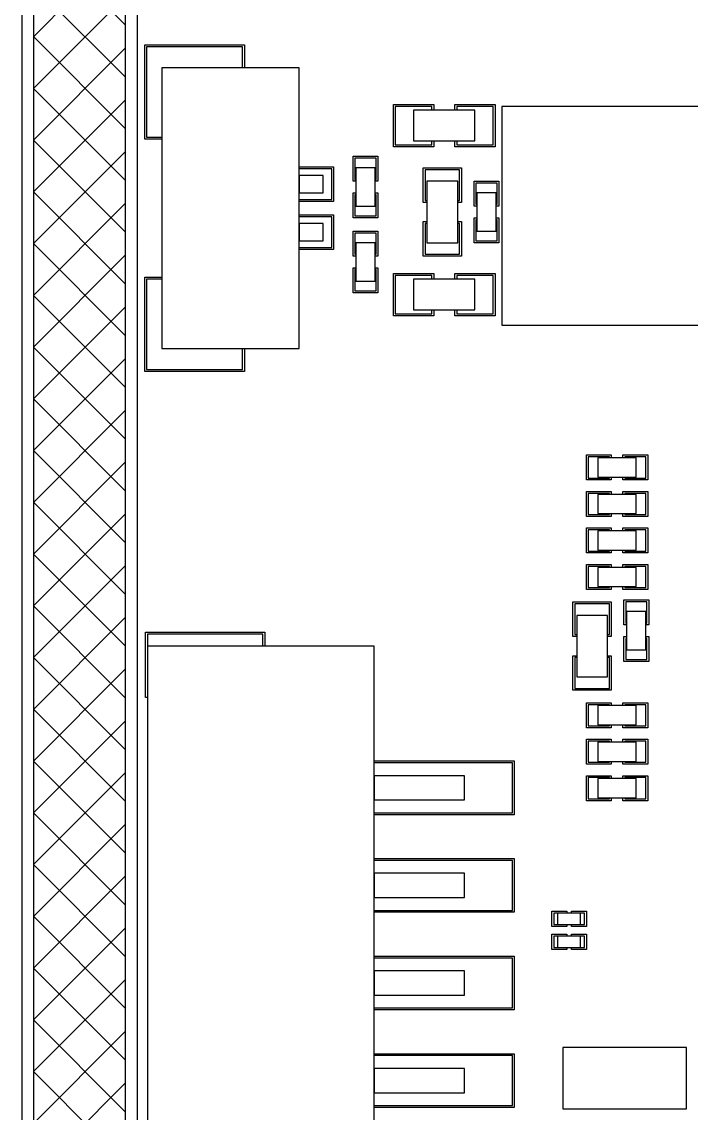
# Model space of a CAD drawing. Header units: millimetres. Extents: x 3284 to 3553, y -5193 to -5054.
# Drawn here: x 3476.94 to 3494.37, y -5136.6 to -5108.19 of the extents above; entities that cross this region are included whole.
import ezdxf

# ---------------------------------------------------------------- set-up
doc = ezdxf.new("R2010")
doc.units = ezdxf.units.MM
doc.header["$LTSCALE"] = 16.335
doc.layers.add('保护膜', color=5, linetype='CONTINUOUS')
doc.layers.add('图层0000', color=7, linetype='CONTINUOUS', lineweight=25)

msp = doc.modelspace()

# ---------------------------------------------------------------- hatches: boundary and pattern name
at = {"layer": '保护膜'}
h = msp.add_hatch(dxfattribs=at)
h.set_pattern_fill('ANSI37', color=2, scale=0.3)
h.set_pattern_definition([(45, (3477.2392, -5170.5367), (-0.673519, 0.673519), []), (135, (3477.2392, -5170.5367), (-0.673519, -0.673519), [])])
edge = h.paths.add_edge_path()
edge.add_arc((3479.439, -5168.337), 2.2, 180, 270)
edge.add_line((3479.439, -5170.537), (3530.439, -5170.537))
edge.add_arc((3530.439, -5168.337), 2.2, 270, 360)
edge.add_line((3532.639, -5168.337), (3532.639, -5094.737))
edge.add_arc((3530.439, -5094.737), 2.2, 0, 90)
edge.add_line((3530.439, -5092.537), (3479.439, -5092.537))
edge.add_arc((3479.439, -5094.737), 2.2, 90, 180)
edge.add_line((3477.239, -5094.737), (3477.239, -5168.337))
edge = h.paths.add_edge_path(flags=16)
edge.add_arc((3479.939, -5168.937), 0.3, 180, 270)
edge.add_line((3479.939, -5169.237), (3529.939, -5169.237))
edge.add_arc((3529.939, -5168.937), 0.3, 270, 360)
edge.add_line((3530.239, -5168.937), (3530.239, -5099.737))
edge.add_arc((3529.939, -5099.737), 0.3, 0, 90)
edge.add_line((3529.939, -5099.437), (3479.939, -5099.437))
edge.add_arc((3479.939, -5099.737), 0.3, 90, 180)
edge.add_line((3479.639, -5099.737), (3479.639, -5168.937))

# ---------------------------------------------------------------- linework, layer by layer
at = {"layer": '图层0000', "color": 7, "linetype": 'Continuous', "lineweight": 25}
for p, q in [((3476.939, -5094.737), (3476.939, -5168.337)), ((3477.239, -5094.737), (3477.239, -5168.337)), ((3479.639, -5168.937), (3479.639, -5099.737)), ((3479.939, -5100.237), (3479.939, -5140.487)), ((3480.139, -5108.787), (3482.739, -5108.787)), ((3480.139, -5111.237), (3480.139, -5108.787)), ((3482.739, -5108.787), (3482.739, -5109.387)), ((3482.689, -5108.837), (3480.189, -5108.837)), ((3480.189, -5108.837), (3480.189, -5111.187)), ((3482.689, -5109.387), (3482.689, -5108.837)), ((3484.159, -5109.387), (3480.589, -5109.387)), ((3480.589, -5109.387), (3480.589, -5116.687)), ((3484.159, -5116.687), (3484.159, -5109.387)), ((3486.614, -5110.337), (3487.664, -5110.337)), ((3486.614, -5111.437), (3486.614, -5110.337)), ((3487.614, -5110.387), (3486.664, -5110.387)), ((3486.664, -5110.387), (3486.664, -5111.387)), ((3488.739, -5110.487), (3487.139, -5110.487)), ((3487.139, -5110.487), (3487.139, -5111.287)), ((3487.614, -5110.487), (3487.614, -5110.387)), ((3487.664, -5110.337), (3487.664, -5110.487)), ((3488.214, -5110.337), (3489.264, -5110.337)), ((3488.214, -5110.487), (3488.214, -5110.337)), ((3489.214, -5110.387), (3488.264, -5110.387)), ((3488.264, -5110.387), (3488.264, -5110.487)), ((3488.739, -5111.287), (3488.739, -5110.487)), ((3489.214, -5111.387), (3489.214, -5110.387)), ((3489.264, -5110.337), (3489.264, -5111.437)), ((3496.939, -5110.387), (3489.439, -5110.387)), ((3489.439, -5110.387), (3489.439, -5116.087)), ((3480.589, -5111.237), (3480.139, -5111.237)), ((3480.189, -5111.187), (3480.589, -5111.187)), ((3487.139, -5111.287), (3488.739, -5111.287)), ((3487.614, -5111.387), (3487.614, -5111.287)), ((3487.664, -5111.287), (3487.664, -5111.437)), ((3488.214, -5111.437), (3488.214, -5111.287)), ((3488.264, -5111.287), (3488.264, -5111.387)), ((3487.664, -5111.437), (3486.614, -5111.437)), ((3486.664, -5111.387), (3487.614, -5111.387)), ((3489.264, -5111.437), (3488.214, -5111.437)), ((3488.264, -5111.387), (3489.214, -5111.387)), ((3485.564, -5111.687), (3486.214, -5111.687)), ((3485.564, -5112.337), (3485.564, -5111.687)), ((3486.164, -5111.737), (3485.614, -5111.737)), ((3485.614, -5111.737), (3485.614, -5112.287)), ((3486.164, -5112.287), (3486.164, -5111.737)), ((3486.214, -5111.687), (3486.214, -5112.337)), ((3484.159, -5111.962), (3485.059, -5111.962)), ((3485.009, -5112.012), (3484.159, -5112.012)), ((3484.159, -5112.187), (3484.159, -5112.637)), ((3484.789, -5112.187), (3484.159, -5112.187)), ((3484.789, -5112.637), (3484.789, -5112.187)), ((3485.009, -5112.812), (3485.009, -5112.012)), ((3485.059, -5111.962), (3485.059, -5112.862)), ((3486.139, -5111.987), (3485.639, -5111.987)), ((3485.639, -5111.987), (3485.639, -5112.987)), ((3486.139, -5112.987), (3486.139, -5111.987)), ((3487.389, -5111.987), (3488.389, -5111.987)), ((3487.389, -5112.887), (3487.389, -5111.987)), ((3488.339, -5112.037), (3487.439, -5112.037)), ((3487.439, -5112.037), (3487.439, -5112.837)), ((3488.339, -5112.837), (3488.339, -5112.037)), ((3488.389, -5111.987), (3488.389, -5112.887)), ((3485.639, -5112.337), (3485.564, -5112.337)), ((3485.614, -5112.287), (3485.639, -5112.287)), ((3486.139, -5112.287), (3486.164, -5112.287)), ((3486.214, -5112.337), (3486.139, -5112.337)), ((3488.289, -5112.337), (3487.489, -5112.337)), ((3487.489, -5112.337), (3487.489, -5113.937)), ((3488.289, -5113.937), (3488.289, -5112.337)), ((3488.714, -5112.337), (3489.364, -5112.337)), ((3488.714, -5112.987), (3488.714, -5112.337)), ((3489.314, -5112.387), (3488.764, -5112.387)), ((3488.764, -5112.387), (3488.764, -5112.937)), ((3489.314, -5112.937), (3489.314, -5112.387)), ((3489.364, -5112.337), (3489.364, -5112.987)), ((3484.159, -5112.637), (3484.789, -5112.637)), ((3485.564, -5112.637), (3485.639, -5112.637)), ((3485.564, -5113.287), (3485.564, -5112.637)), ((3485.639, -5112.687), (3485.614, -5112.687)), ((3485.614, -5112.687), (3485.614, -5113.237)), ((3486.139, -5112.637), (3486.214, -5112.637)), ((3486.164, -5112.687), (3486.139, -5112.687)), ((3486.164, -5113.237), (3486.164, -5112.687)), ((3486.214, -5112.637), (3486.214, -5113.287)), ((3489.289, -5112.637), (3488.789, -5112.637)), ((3488.789, -5112.637), (3488.789, -5113.637)), ((3489.289, -5113.637), (3489.289, -5112.637)), ((3484.159, -5112.812), (3485.009, -5112.812)), ((3485.059, -5112.862), (3484.159, -5112.862)), ((3485.639, -5112.987), (3486.139, -5112.987)), ((3487.489, -5112.887), (3487.389, -5112.887)), ((3487.439, -5112.837), (3487.489, -5112.837)), ((3488.289, -5112.837), (3488.339, -5112.837)), ((3488.389, -5112.887), (3488.289, -5112.887)), ((3488.789, -5112.987), (3488.714, -5112.987)), ((3488.764, -5112.937), (3488.789, -5112.937)), ((3489.289, -5112.937), (3489.314, -5112.937)), ((3489.364, -5112.987), (3489.289, -5112.987)), ((3484.159, -5113.212), (3485.059, -5113.212)), ((3485.009, -5113.262), (3484.159, -5113.262)), ((3485.009, -5114.062), (3485.009, -5113.262)), ((3485.059, -5113.212), (3485.059, -5114.112)), ((3486.214, -5113.287), (3485.564, -5113.287)), ((3485.614, -5113.237), (3486.164, -5113.237)), ((3488.714, -5113.287), (3488.789, -5113.287)), ((3488.714, -5113.937), (3488.714, -5113.287)), ((3488.789, -5113.337), (3488.764, -5113.337)), ((3488.764, -5113.337), (3488.764, -5113.887)), ((3489.289, -5113.287), (3489.364, -5113.287)), ((3489.314, -5113.337), (3489.289, -5113.337)), ((3489.314, -5113.887), (3489.314, -5113.337)), ((3489.364, -5113.287), (3489.364, -5113.937)), ((3484.159, -5113.437), (3484.159, -5113.887)), ((3484.789, -5113.437), (3484.159, -5113.437)), ((3484.789, -5113.887), (3484.789, -5113.437)), ((3487.389, -5113.387), (3487.489, -5113.387)), ((3487.389, -5114.287), (3487.389, -5113.387)), ((3487.489, -5113.437), (3487.439, -5113.437)), ((3487.439, -5113.437), (3487.439, -5114.237)), ((3488.289, -5113.387), (3488.389, -5113.387)), ((3488.339, -5113.437), (3488.289, -5113.437)), ((3488.339, -5114.237), (3488.339, -5113.437)), ((3488.389, -5113.387), (3488.389, -5114.287)), ((3484.159, -5113.887), (3484.789, -5113.887)), ((3485.564, -5113.637), (3486.214, -5113.637)), ((3485.564, -5114.287), (3485.564, -5113.637)), ((3486.164, -5113.687), (3485.614, -5113.687)), ((3485.614, -5113.687), (3485.614, -5114.237)), ((3486.164, -5114.237), (3486.164, -5113.687)), ((3486.214, -5113.637), (3486.214, -5114.287)), ((3488.764, -5113.887), (3489.314, -5113.887)), ((3488.789, -5113.637), (3489.289, -5113.637)), ((3484.159, -5114.062), (3485.009, -5114.062)), ((3485.059, -5114.112), (3484.159, -5114.112)), ((3486.139, -5113.937), (3485.639, -5113.937)), ((3485.639, -5113.937), (3485.639, -5114.937)), ((3486.139, -5114.937), (3486.139, -5113.937)), ((3487.489, -5113.937), (3488.289, -5113.937)), ((3489.364, -5113.937), (3488.714, -5113.937)), ((3485.639, -5114.287), (3485.564, -5114.287)), ((3485.614, -5114.237), (3485.639, -5114.237)), ((3486.139, -5114.237), (3486.164, -5114.237)), ((3486.214, -5114.287), (3486.139, -5114.287)), ((3488.389, -5114.287), (3487.389, -5114.287)), ((3487.439, -5114.237), (3488.339, -5114.237)), ((3485.564, -5114.587), (3485.639, -5114.587)), ((3485.564, -5115.237), (3485.564, -5114.587)), ((3485.639, -5114.637), (3485.614, -5114.637)), ((3485.614, -5114.637), (3485.614, -5115.187)), ((3486.139, -5114.587), (3486.214, -5114.587)), ((3486.164, -5114.637), (3486.139, -5114.637)), ((3486.164, -5115.187), (3486.164, -5114.637)), ((3486.214, -5114.587), (3486.214, -5115.237)), ((3486.614, -5114.737), (3487.664, -5114.737)), ((3486.614, -5115.837), (3486.614, -5114.737)), ((3487.664, -5114.737), (3487.664, -5114.887)), ((3488.214, -5114.737), (3489.264, -5114.737)), ((3488.214, -5114.887), (3488.214, -5114.737)), ((3489.264, -5114.737), (3489.264, -5115.837)), ((3480.139, -5114.837), (3480.589, -5114.837)), ((3480.139, -5117.287), (3480.139, -5114.837)), ((3480.589, -5114.887), (3480.189, -5114.887)), ((3480.189, -5114.887), (3480.189, -5117.237)), ((3485.639, -5114.937), (3486.139, -5114.937)), ((3487.614, -5114.787), (3486.664, -5114.787)), ((3486.664, -5114.787), (3486.664, -5115.787)), ((3488.739, -5114.887), (3487.139, -5114.887)), ((3487.139, -5114.887), (3487.139, -5115.687)), ((3487.614, -5114.887), (3487.614, -5114.787)), ((3489.214, -5114.787), (3488.264, -5114.787)), ((3488.264, -5114.787), (3488.264, -5114.887)), ((3488.739, -5115.687), (3488.739, -5114.887)), ((3489.214, -5115.787), (3489.214, -5114.787)), ((3486.214, -5115.237), (3485.564, -5115.237)), ((3485.614, -5115.187), (3486.164, -5115.187)), ((3487.664, -5115.837), (3486.614, -5115.837)), ((3486.664, -5115.787), (3487.614, -5115.787)), ((3487.139, -5115.687), (3488.739, -5115.687)), ((3487.614, -5115.787), (3487.614, -5115.687)), ((3487.664, -5115.687), (3487.664, -5115.837)), ((3488.214, -5115.837), (3488.214, -5115.687)), ((3489.264, -5115.837), (3488.214, -5115.837)), ((3488.264, -5115.687), (3488.264, -5115.787)), ((3488.264, -5115.787), (3489.214, -5115.787)), ((3489.439, -5116.087), (3496.939, -5116.087)), ((3480.589, -5116.687), (3484.159, -5116.687)), ((3482.689, -5117.237), (3482.689, -5116.687)), ((3482.739, -5116.687), (3482.739, -5117.287)), ((3482.739, -5117.287), (3480.139, -5117.287)), ((3480.189, -5117.237), (3482.689, -5117.237)), ((3491.639, -5119.462), (3492.289, -5119.462)), ((3491.639, -5120.112), (3491.639, -5119.462)), ((3492.239, -5119.512), (3491.689, -5119.512)), ((3491.689, -5119.512), (3491.689, -5120.062)), ((3492.939, -5119.537), (3491.939, -5119.537)), ((3491.939, -5119.537), (3491.939, -5120.037)), ((3492.239, -5119.537), (3492.239, -5119.512)), ((3492.289, -5119.462), (3492.289, -5119.537)), ((3492.589, -5119.462), (3493.239, -5119.462)), ((3492.589, -5119.537), (3492.589, -5119.462)), ((3493.189, -5119.512), (3492.639, -5119.512)), ((3492.639, -5119.512), (3492.639, -5119.537)), ((3492.939, -5120.037), (3492.939, -5119.537)), ((3493.189, -5120.062), (3493.189, -5119.512)), ((3493.239, -5119.462), (3493.239, -5120.112)), ((3492.289, -5120.112), (3491.639, -5120.112)), ((3491.689, -5120.062), (3492.239, -5120.062)), ((3491.939, -5120.037), (3492.939, -5120.037)), ((3492.239, -5120.062), (3492.239, -5120.037)), ((3492.289, -5120.037), (3492.289, -5120.112)), ((3492.589, -5120.112), (3492.589, -5120.037)), ((3493.239, -5120.112), (3492.589, -5120.112)), ((3492.639, -5120.037), (3492.639, -5120.062)), ((3492.639, -5120.062), (3493.189, -5120.062)), ((3491.639, -5120.412), (3492.289, -5120.412)), ((3491.639, -5121.062), (3491.639, -5120.412)), ((3492.289, -5120.412), (3492.289, -5120.487)), ((3492.589, -5120.412), (3493.239, -5120.412)), ((3492.589, -5120.487), (3492.589, -5120.412)), ((3493.239, -5120.412), (3493.239, -5121.062)), ((3492.239, -5120.462), (3491.689, -5120.462)), ((3491.689, -5120.462), (3491.689, -5121.012)), ((3492.939, -5120.487), (3491.939, -5120.487)), ((3491.939, -5120.487), (3491.939, -5120.987)), ((3492.239, -5120.487), (3492.239, -5120.462)), ((3493.189, -5120.462), (3492.639, -5120.462)), ((3492.639, -5120.462), (3492.639, -5120.487)), ((3492.939, -5120.987), (3492.939, -5120.487)), ((3493.189, -5121.012), (3493.189, -5120.462)), ((3491.689, -5121.012), (3492.239, -5121.012)), ((3491.939, -5120.987), (3492.939, -5120.987)), ((3492.239, -5121.012), (3492.239, -5120.987)), ((3492.289, -5120.987), (3492.289, -5121.062)), ((3492.589, -5121.062), (3492.589, -5120.987)), ((3492.639, -5120.987), (3492.639, -5121.012)), ((3492.639, -5121.012), (3493.189, -5121.012)), ((3492.289, -5121.062), (3491.639, -5121.062)), ((3493.239, -5121.062), (3492.589, -5121.062)), ((3491.639, -5121.362), (3492.289, -5121.362)), ((3491.639, -5122.012), (3491.639, -5121.362)), ((3492.239, -5121.412), (3491.689, -5121.412)), ((3491.689, -5121.412), (3491.689, -5121.962)), ((3491.939, -5121.437), (3491.939, -5121.937)), ((3492.939, -5121.437), (3491.939, -5121.437)), ((3492.239, -5121.437), (3492.239, -5121.412)), ((3492.289, -5121.362), (3492.289, -5121.437)), ((3492.589, -5121.362), (3493.239, -5121.362)), ((3492.589, -5121.437), (3492.589, -5121.362)), ((3493.189, -5121.412), (3492.639, -5121.412)), ((3492.639, -5121.412), (3492.639, -5121.437)), ((3492.939, -5121.937), (3492.939, -5121.437)), ((3493.189, -5121.962), (3493.189, -5121.412)), ((3493.239, -5121.362), (3493.239, -5122.012)), ((3492.289, -5122.012), (3491.639, -5122.012)), ((3491.689, -5121.962), (3492.239, -5121.962)), ((3491.939, -5121.937), (3492.939, -5121.937)), ((3492.239, -5121.962), (3492.239, -5121.937)), ((3492.289, -5121.937), (3492.289, -5122.012)), ((3492.589, -5122.012), (3492.589, -5121.937)), ((3493.239, -5122.012), (3492.589, -5122.012)), ((3492.639, -5121.937), (3492.639, -5121.962)), ((3492.639, -5121.962), (3493.189, -5121.962)), ((3491.639, -5122.312), (3492.289, -5122.312)), ((3491.639, -5122.962), (3491.639, -5122.312)), ((3492.239, -5122.362), (3491.689, -5122.362)), ((3491.689, -5122.362), (3491.689, -5122.912)), ((3492.939, -5122.387), (3491.939, -5122.387)), ((3491.939, -5122.387), (3491.939, -5122.887)), ((3492.239, -5122.387), (3492.239, -5122.362)), ((3492.289, -5122.312), (3492.289, -5122.387)), ((3492.589, -5122.312), (3493.239, -5122.312)), ((3492.589, -5122.387), (3492.589, -5122.312)), ((3493.189, -5122.362), (3492.639, -5122.362)), ((3492.639, -5122.362), (3492.639, -5122.387)), ((3492.939, -5122.887), (3492.939, -5122.387)), ((3493.189, -5122.912), (3493.189, -5122.362)), ((3493.239, -5122.312), (3493.239, -5122.962)), ((3492.289, -5122.962), (3491.639, -5122.962)), ((3491.689, -5122.912), (3492.239, -5122.912)), ((3491.939, -5122.887), (3492.939, -5122.887)), ((3492.239, -5122.912), (3492.239, -5122.887)), ((3492.289, -5122.887), (3492.289, -5122.962)), ((3492.589, -5122.962), (3492.589, -5122.887)), ((3493.239, -5122.962), (3492.589, -5122.962)), ((3492.639, -5122.887), (3492.639, -5122.912)), ((3492.639, -5122.912), (3493.189, -5122.912)), ((3491.289, -5123.287), (3492.289, -5123.287)), ((3491.289, -5124.187), (3491.289, -5123.287)), ((3492.289, -5123.287), (3492.289, -5124.187)), ((3492.614, -5123.237), (3493.264, -5123.237)), ((3492.614, -5123.887), (3492.614, -5123.237)), ((3493.214, -5123.287), (3492.664, -5123.287)), ((3492.664, -5123.287), (3492.664, -5123.837)), ((3493.214, -5123.837), (3493.214, -5123.287)), ((3493.264, -5123.237), (3493.264, -5123.887)), ((3492.239, -5123.337), (3491.339, -5123.337)), ((3491.339, -5123.337), (3491.339, -5124.137)), ((3492.239, -5124.137), (3492.239, -5123.337)), ((3493.189, -5123.537), (3492.689, -5123.537)), ((3492.689, -5123.537), (3492.689, -5124.537)), ((3493.189, -5124.537), (3493.189, -5123.537)), ((3492.189, -5123.637), (3491.389, -5123.637)), ((3491.389, -5123.637), (3491.389, -5125.237)), ((3492.189, -5125.237), (3492.189, -5123.637)), ((3492.664, -5123.837), (3492.689, -5123.837)), ((3493.189, -5123.837), (3493.214, -5123.837)), ((3480.164, -5124.077), (3483.264, -5124.077)), ((3480.164, -5125.777), (3480.164, -5124.077)), ((3483.214, -5124.127), (3480.214, -5124.127)), ((3480.214, -5124.127), (3480.214, -5124.437)), ((3483.214, -5124.437), (3483.214, -5124.127)), ((3483.264, -5124.077), (3483.264, -5124.437)), ((3491.339, -5124.137), (3491.389, -5124.137)), ((3492.189, -5124.137), (3492.239, -5124.137)), ((3492.689, -5123.887), (3492.614, -5123.887)), ((3493.264, -5123.887), (3493.189, -5123.887)), ((3491.389, -5124.187), (3491.289, -5124.187)), ((3492.289, -5124.187), (3492.189, -5124.187)), ((3492.614, -5124.187), (3492.689, -5124.187)), ((3492.614, -5124.837), (3492.614, -5124.187)), ((3492.689, -5124.237), (3492.664, -5124.237)), ((3492.664, -5124.237), (3492.664, -5124.787)), ((3493.189, -5124.187), (3493.264, -5124.187)), ((3493.214, -5124.237), (3493.189, -5124.237)), ((3493.214, -5124.787), (3493.214, -5124.237)), ((3493.264, -5124.187), (3493.264, -5124.837)), ((3486.114, -5124.437), (3480.214, -5124.437)), ((3480.214, -5124.437), (3480.214, -5139.437)), ((3486.114, -5139.437), (3486.114, -5124.437)), ((3491.289, -5124.687), (3491.389, -5124.687)), ((3491.289, -5125.587), (3491.289, -5124.687)), ((3492.189, -5124.687), (3492.289, -5124.687)), ((3492.289, -5124.687), (3492.289, -5125.587)), ((3492.689, -5124.537), (3493.189, -5124.537)), ((3491.389, -5124.737), (3491.339, -5124.737)), ((3491.339, -5124.737), (3491.339, -5125.537)), ((3492.239, -5124.737), (3492.189, -5124.737)), ((3492.239, -5125.537), (3492.239, -5124.737)), ((3493.264, -5124.837), (3492.614, -5124.837)), ((3492.664, -5124.787), (3493.214, -5124.787)), ((3491.389, -5125.237), (3492.189, -5125.237)), ((3491.339, -5125.537), (3492.239, -5125.537)), ((3480.214, -5125.777), (3480.164, -5125.777)), ((3492.289, -5125.587), (3491.289, -5125.587)), ((3491.639, -5125.912), (3492.289, -5125.912)), ((3491.639, -5126.562), (3491.639, -5125.912)), ((3492.239, -5125.962), (3491.689, -5125.962)), ((3491.689, -5125.962), (3491.689, -5126.512)), ((3492.939, -5125.987), (3491.939, -5125.987)), ((3491.939, -5125.987), (3491.939, -5126.487)), ((3492.239, -5125.987), (3492.239, -5125.962)), ((3492.289, -5125.912), (3492.289, -5125.987)), ((3492.589, -5125.912), (3493.239, -5125.912)), ((3492.589, -5125.987), (3492.589, -5125.912)), ((3493.189, -5125.962), (3492.639, -5125.962)), ((3492.639, -5125.962), (3492.639, -5125.987)), ((3492.939, -5126.487), (3492.939, -5125.987)), ((3493.189, -5126.512), (3493.189, -5125.962)), ((3493.239, -5125.912), (3493.239, -5126.562)), ((3492.289, -5126.562), (3491.639, -5126.562)), ((3491.689, -5126.512), (3492.239, -5126.512)), ((3491.939, -5126.487), (3492.939, -5126.487)), ((3492.239, -5126.512), (3492.239, -5126.487)), ((3492.289, -5126.487), (3492.289, -5126.562)), ((3492.589, -5126.562), (3492.589, -5126.487)), ((3493.239, -5126.562), (3492.589, -5126.562)), ((3492.639, -5126.487), (3492.639, -5126.512)), ((3492.639, -5126.512), (3493.189, -5126.512)), ((3491.639, -5126.862), (3492.289, -5126.862)), ((3491.639, -5127.512), (3491.639, -5126.862)), ((3492.239, -5126.912), (3491.689, -5126.912)), ((3491.689, -5126.912), (3491.689, -5127.462)), ((3491.939, -5126.937), (3491.939, -5127.437)), ((3492.939, -5126.937), (3491.939, -5126.937)), ((3492.239, -5126.937), (3492.239, -5126.912)), ((3492.289, -5126.862), (3492.289, -5126.937)), ((3492.589, -5126.862), (3493.239, -5126.862)), ((3492.589, -5126.937), (3492.589, -5126.862)), ((3493.189, -5126.912), (3492.639, -5126.912)), ((3492.639, -5126.912), (3492.639, -5126.937)), ((3492.939, -5127.437), (3492.939, -5126.937)), ((3493.189, -5127.462), (3493.189, -5126.912)), ((3493.239, -5126.862), (3493.239, -5127.512)), ((3486.114, -5127.427), (3489.764, -5127.427)), ((3489.714, -5127.477), (3486.114, -5127.477)), ((3489.714, -5128.777), (3489.714, -5127.477)), ((3489.764, -5127.427), (3489.764, -5128.827)), ((3492.289, -5127.512), (3491.639, -5127.512)), ((3491.689, -5127.462), (3492.239, -5127.462)), ((3491.939, -5127.437), (3492.939, -5127.437)), ((3492.239, -5127.462), (3492.239, -5127.437)), ((3492.289, -5127.437), (3492.289, -5127.512)), ((3492.589, -5127.512), (3492.589, -5127.437)), ((3493.239, -5127.512), (3492.589, -5127.512)), ((3492.639, -5127.437), (3492.639, -5127.462)), ((3492.639, -5127.462), (3493.189, -5127.462)), ((3488.464, -5127.812), (3486.114, -5127.812)), ((3486.114, -5127.812), (3486.114, -5128.442)), ((3488.464, -5128.442), (3488.464, -5127.812)), ((3491.639, -5127.812), (3492.289, -5127.812)), ((3491.639, -5128.462), (3491.639, -5127.812)), ((3492.289, -5127.812), (3492.289, -5127.887)), ((3492.589, -5127.812), (3493.239, -5127.812)), ((3492.589, -5127.887), (3492.589, -5127.812)), ((3493.239, -5127.812), (3493.239, -5128.462)), ((3492.239, -5127.862), (3491.689, -5127.862)), ((3491.689, -5127.862), (3491.689, -5128.412)), ((3492.939, -5127.887), (3491.939, -5127.887)), ((3491.939, -5127.887), (3491.939, -5128.387)), ((3492.239, -5127.887), (3492.239, -5127.862)), ((3493.189, -5127.862), (3492.639, -5127.862)), ((3492.639, -5127.862), (3492.639, -5127.887)), ((3492.939, -5128.387), (3492.939, -5127.887)), ((3493.189, -5128.412), (3493.189, -5127.862)), ((3491.939, -5128.387), (3492.939, -5128.387)), ((3492.239, -5128.412), (3492.239, -5128.387)), ((3492.289, -5128.387), (3492.289, -5128.462)), ((3492.589, -5128.462), (3492.589, -5128.387)), ((3492.639, -5128.387), (3492.639, -5128.412)), ((3486.114, -5128.442), (3488.464, -5128.442)), ((3492.289, -5128.462), (3491.639, -5128.462)), ((3491.689, -5128.412), (3492.239, -5128.412)), ((3493.239, -5128.462), (3492.589, -5128.462)), ((3492.639, -5128.412), (3493.189, -5128.412)), ((3486.114, -5128.777), (3489.714, -5128.777)), ((3489.764, -5128.827), (3486.114, -5128.827)), ((3486.114, -5129.967), (3489.764, -5129.967)), ((3489.714, -5130.017), (3486.114, -5130.017)), ((3489.714, -5131.317), (3489.714, -5130.017)), ((3489.764, -5129.967), (3489.764, -5131.367)), ((3488.464, -5130.352), (3486.114, -5130.352)), ((3486.114, -5130.352), (3486.114, -5130.982)), ((3488.464, -5130.982), (3488.464, -5130.352)), ((3486.114, -5130.982), (3488.464, -5130.982)), ((3486.114, -5131.317), (3489.714, -5131.317)), ((3489.764, -5131.367), (3486.114, -5131.367)), ((3490.739, -5131.337), (3491.129, -5131.337)), ((3490.739, -5131.737), (3490.739, -5131.337)), ((3490.889, -5131.387), (3490.789, -5131.387)), ((3490.789, -5131.387), (3490.789, -5131.687)), ((3490.889, -5131.387), (3490.889, -5131.687)), ((3491.489, -5131.387), (3490.889, -5131.387)), ((3491.129, -5131.337), (3491.129, -5131.387)), ((3491.249, -5131.337), (3491.639, -5131.337)), ((3491.249, -5131.387), (3491.249, -5131.337)), ((3491.589, -5131.387), (3491.489, -5131.387)), ((3491.489, -5131.687), (3491.489, -5131.387)), ((3491.589, -5131.687), (3491.589, -5131.387)), ((3491.639, -5131.337), (3491.639, -5131.737)), ((3491.129, -5131.737), (3490.739, -5131.737)), ((3490.789, -5131.687), (3490.889, -5131.687)), ((3490.889, -5131.687), (3491.489, -5131.687)), ((3491.129, -5131.687), (3491.129, -5131.737)), ((3491.249, -5131.737), (3491.249, -5131.687)), ((3491.639, -5131.737), (3491.249, -5131.737)), ((3491.489, -5131.687), (3491.589, -5131.687)), ((3490.739, -5131.937), (3491.129, -5131.937)), ((3490.739, -5132.337), (3490.739, -5131.937)), ((3490.889, -5131.987), (3490.789, -5131.987)), ((3490.789, -5131.987), (3490.789, -5132.287)), ((3490.889, -5131.987), (3490.889, -5132.287)), ((3491.489, -5131.987), (3490.889, -5131.987)), ((3491.129, -5131.937), (3491.129, -5131.987)), ((3491.249, -5131.937), (3491.639, -5131.937)), ((3491.249, -5131.987), (3491.249, -5131.937)), ((3491.589, -5131.987), (3491.489, -5131.987)), ((3491.489, -5132.287), (3491.489, -5131.987)), ((3491.589, -5132.287), (3491.589, -5131.987)), ((3491.639, -5131.937), (3491.639, -5132.337)), ((3491.129, -5132.337), (3490.739, -5132.337)), ((3490.789, -5132.287), (3490.889, -5132.287)), ((3490.889, -5132.287), (3491.489, -5132.287)), ((3491.129, -5132.287), (3491.129, -5132.337)), ((3491.249, -5132.337), (3491.249, -5132.287)), ((3491.639, -5132.337), (3491.249, -5132.337)), ((3491.489, -5132.287), (3491.589, -5132.287)), ((3486.114, -5132.507), (3489.764, -5132.507)), ((3489.714, -5132.557), (3486.114, -5132.557)), ((3489.714, -5133.857), (3489.714, -5132.557)), ((3489.764, -5132.507), (3489.764, -5133.907)), ((3488.464, -5132.892), (3486.114, -5132.892)), ((3486.114, -5132.892), (3486.114, -5133.522)), ((3488.464, -5133.522), (3488.464, -5132.892)), ((3486.114, -5133.522), (3488.464, -5133.522)), ((3486.114, -5133.857), (3489.714, -5133.857)), ((3489.764, -5133.907), (3486.114, -5133.907)), ((3494.249, -5134.887), (3491.029, -5134.887)), ((3491.029, -5134.887), (3491.029, -5136.487)), ((3494.249, -5136.487), (3494.249, -5134.887)), ((3486.114, -5135.047), (3489.764, -5135.047)), ((3489.714, -5135.097), (3486.114, -5135.097)), ((3489.714, -5136.397), (3489.714, -5135.097)), ((3489.764, -5135.047), (3489.764, -5136.447)), ((3488.464, -5135.432), (3486.114, -5135.432)), ((3486.114, -5135.432), (3486.114, -5136.062)), ((3488.464, -5136.062), (3488.464, -5135.432)), ((3486.114, -5136.062), (3488.464, -5136.062)), ((3486.114, -5136.397), (3489.714, -5136.397)), ((3489.764, -5136.447), (3486.114, -5136.447)), ((3491.029, -5136.487), (3494.249, -5136.487))]:
    msp.add_line(p, q, dxfattribs=at)

doc.saveas('drawing.dxf')
